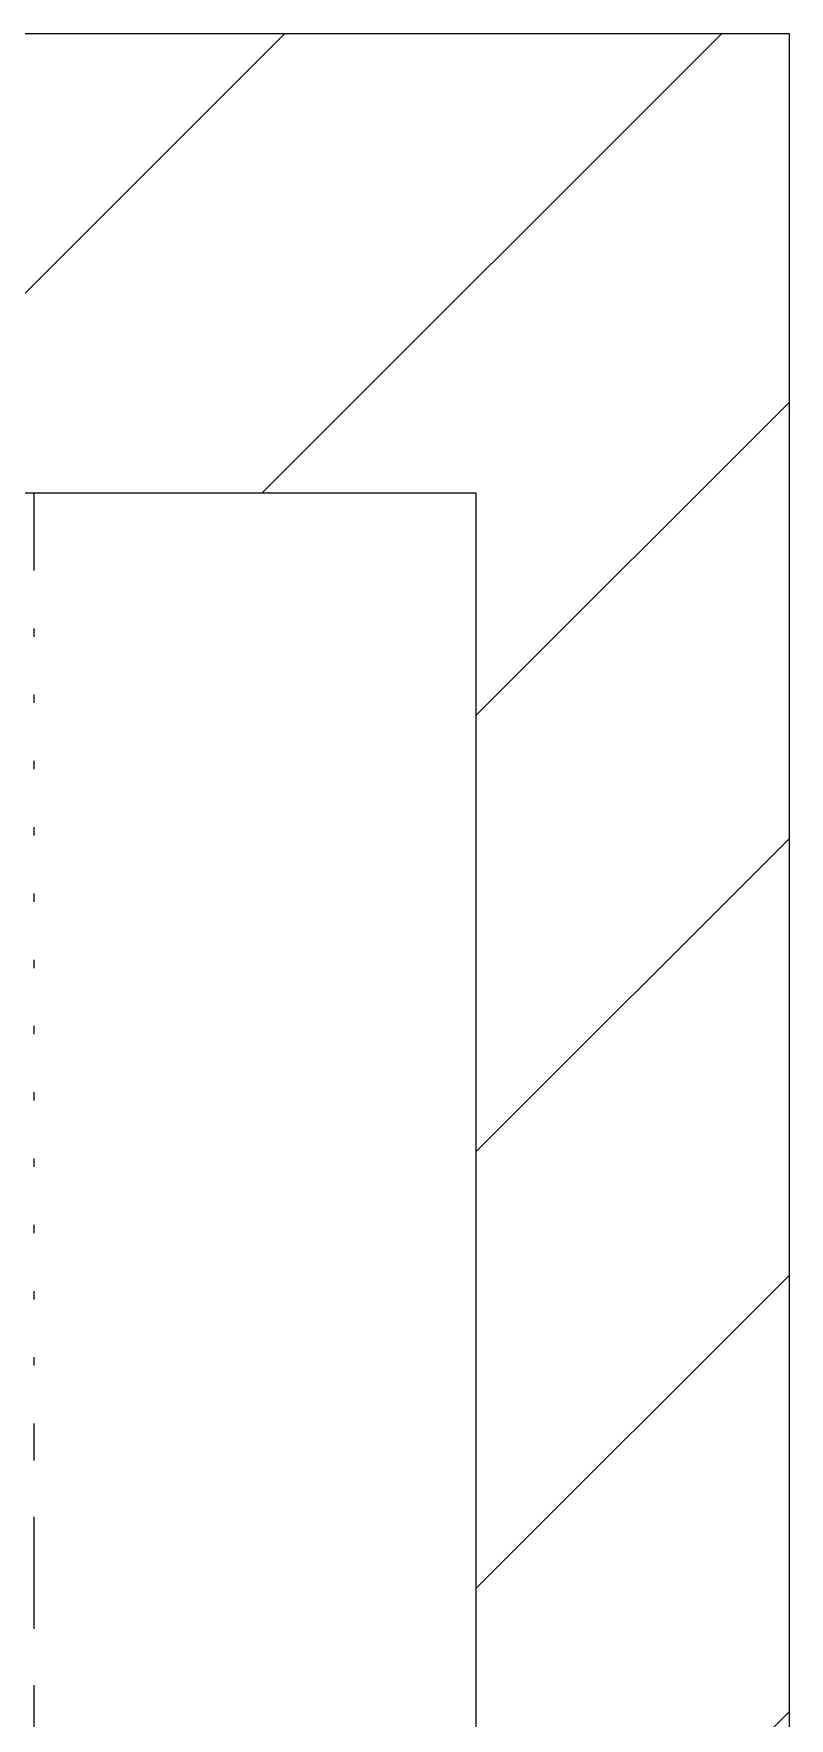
# Model space of a CAD drawing. Header units: millimetres. Extents: x 49 to 161, y 48 to 86.
# Drawn here: x 152.17 to 160.71, y 66.8 to 85.86 of the extents above; entities that cross this region are included whole.
import ezdxf

# ---------------------------------------------------------------- set-up
doc = ezdxf.new("R2010")
doc.units = ezdxf.units.MM
doc.linetypes.add('HIDDEN', pattern=[1.905, 1.27, -0.635])

msp = doc.modelspace()

# ---------------------------------------------------------------- hatches: boundary and pattern name
h = msp.add_hatch()
h.set_pattern_fill('ANSI31', color=256, scale=1.1)
h.paths.add_polyline_path([(160.714, 85.863), (48.692, 85.863), (48.692, 47.73), (160.714, 47.73)])
h.paths.add_polyline_path([(102.175, 80.663), (102.175, 82.663), (107.175, 82.663), (107.175, 80.663), (157.175, 80.663), (157.175, 50.663), (52.175, 50.663), (52.175, 80.663)], flags=16)

# ---------------------------------------------------------------- linework, layer by layer
at = {"color": 7, "linetype": 'Continuous', "lineweight": 25}
for p, q in [((157.175, 80.663), (52.175, 80.663)), ((157.175, 50.663), (157.175, 80.663))]:
    msp.add_line(p, q, dxfattribs=at)
at = {"color": 7, "linetype": 'HIDDEN', "lineweight": 18}
for p, q in [((152.175, 79.788), (152.175, 80.663)), ((152.175, 79.038), (152.175, 79.132)), ((152.175, 78.288), (152.175, 78.382)), ((152.175, 77.538), (152.175, 77.632)), ((152.175, 76.788), (152.175, 76.882)), ((152.175, 76.038), (152.175, 76.132)), ((152.175, 75.288), (152.175, 75.382)), ((152.175, 74.538), (152.175, 74.632)), ((152.175, 73.788), (152.175, 73.882)), ((152.175, 73.038), (152.175, 73.132)), ((152.175, 72.288), (152.175, 72.382)), ((152.175, 71.538), (152.175, 71.632)), ((152.175, 70.788), (152.175, 70.882)), ((152.175, 50.663), (152.175, 70.132))]:
    msp.add_line(p, q, dxfattribs=at)
msp.add_lwpolyline([(48.692, 85.863), (160.714, 85.863), (160.714, 47.73), (48.692, 47.73)], close=True)

doc.saveas('drawing.dxf')
